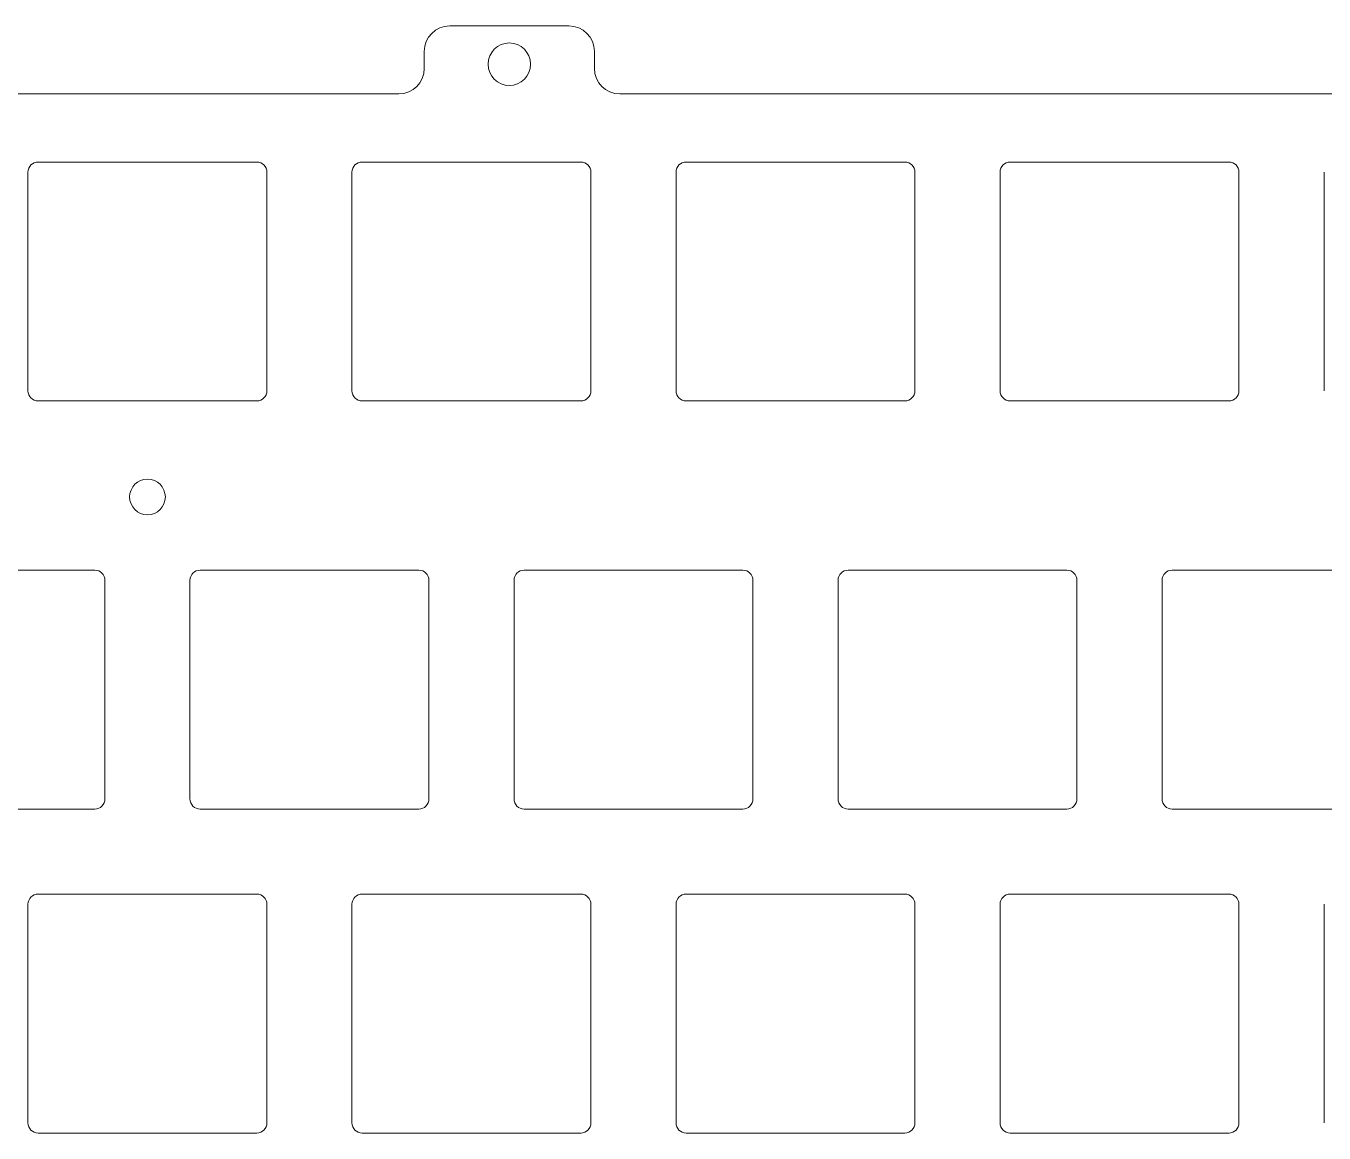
# Model space of a CAD drawing. Header units: millimetres. Extents: x 442 to 793, y 368 to 498.
# Drawn here: x 530.6 to 607, y 432.9 to 498 of the extents above; entities that cross this region are included whole.
import ezdxf

# ---------------------------------------------------------------- set-up
doc = ezdxf.new("R2010")
doc.units = ezdxf.units.MM
doc.layers.add('10', color=7, linetype='Continuous', lineweight=18)

msp = doc.modelspace()

# ---------------------------------------------------------------- linework, layer by layer
at = {"layer": '10', "color": 155, "linetype": 'Continuous', "lineweight": 18}
for p, q in [((562.55965, 497.99446), (555.55965, 497.99446)), ((554.05965, 496.49445), (554.05965, 495.49445)), ((564.05965, 495.49445), (564.05965, 496.49445)), ((552.55964, 493.99445), (471.55965, 493.99445)), ((611.46483, 493.99445), (565.55965, 493.99445)), ((531.35993, 489.99444), (544.20994, 489.99444)), ((550.40994, 489.99444), (563.25995, 489.99444)), ((582.30996, 489.99444), (569.45995, 489.99444)), ((588.50996, 489.99444), (601.35997, 489.99444)), ((530.75993, 476.54444), (530.75993, 489.39445)), ((544.80993, 489.39445), (544.80993, 476.54444)), ((549.80994, 476.54444), (549.80994, 489.39445)), ((563.85994, 489.39445), (563.85994, 476.54444)), ((568.85995, 489.39445), (568.85995, 476.54444)), ((582.90995, 476.54444), (582.90995, 489.39445)), ((587.90997, 476.54444), (587.90997, 489.39445)), ((601.95996, 489.39445), (601.95996, 476.54444)), ((606.95998, 476.54444), (606.95998, 489.39445)), ((544.20994, 475.94444), (531.35993, 475.94444)), ((563.25995, 475.94444), (550.40994, 475.94444)), ((569.45995, 475.94444), (582.30996, 475.94444)), ((601.35997, 475.94444), (588.50996, 475.94444)), ((521.83493, 465.99283), (534.68493, 465.99283)), ((540.88494, 465.99283), (553.73494, 465.99283)), ((559.93495, 465.99283), (572.78495, 465.99283)), ((591.83496, 465.99283), (578.98496, 465.99283)), ((598.03497, 465.99283), (610.88497, 465.99283)), ((535.28493, 465.39284), (535.28493, 452.54283)), ((540.28494, 452.54283), (540.28494, 465.39284)), ((554.33494, 465.39284), (554.33494, 452.54283)), ((559.33495, 452.54283), (559.33495, 465.39284)), ((573.38495, 465.39284), (573.38495, 452.54283)), ((578.38496, 465.39284), (578.38496, 452.54283)), ((592.43496, 452.54283), (592.43496, 465.39284)), ((597.43497, 452.54283), (597.43497, 465.39284)), ((534.68493, 451.94283), (521.83493, 451.94283)), ((553.73494, 451.94283), (540.88494, 451.94283)), ((572.78495, 451.94283), (559.93495, 451.94283)), ((578.98496, 451.94283), (591.83496, 451.94283)), ((610.88497, 451.94283), (598.03497, 451.94283)), ((531.35993, 446.94282), (544.20994, 446.94282)), ((550.40994, 446.94282), (563.25995, 446.94282)), ((569.45995, 446.94282), (582.30996, 446.94282)), ((588.50996, 446.94282), (601.35997, 446.94282)), ((530.75993, 433.49282), (530.75993, 446.34282)), ((544.80993, 446.34282), (544.80993, 433.49282)), ((549.80994, 433.49282), (549.80994, 446.34282)), ((563.85994, 446.34282), (563.85994, 433.49282)), ((568.85995, 433.49282), (568.85995, 446.34282)), ((582.90995, 446.34282), (582.90995, 433.49282)), ((587.90997, 433.49282), (587.90997, 446.34282)), ((601.95996, 446.34282), (601.95996, 433.49282)), ((606.95998, 433.49282), (606.95998, 446.34282)), ((544.20994, 432.89282), (531.35993, 432.89282)), ((563.25995, 432.89282), (550.40994, 432.89282)), ((582.30996, 432.89282), (569.45995, 432.89282)), ((601.35997, 432.89282), (588.50996, 432.89282))]:
    msp.add_line(p, q, dxfattribs=at)
for centre, radius in [((559.05965, 495.74446), 1.25), ((537.78565, 470.29746), 1.05)]:
    msp.add_circle(centre, radius, dxfattribs=at)
for centre, radius, start, end in [((555.55965, 496.49445), 1.5, 90, 180), ((562.55965, 496.49445), 1.5, 0, 90), ((552.55964, 495.49445), 1.5, 270, 0), ((565.55965, 495.49445), 1.5, 180, 270), ((531.35993, 489.39445), 0.6, 90, 180), ((544.20994, 489.39445), 0.6, 0, 90), ((550.40994, 489.39445), 0.6, 90, 180), ((563.25995, 489.39445), 0.6, 360, 90), ((569.45995, 489.39445), 0.6, 90, 180), ((582.30996, 489.39445), 0.6, 0, 90), ((588.50996, 489.39445), 0.6, 90, 180), ((601.35997, 489.39445), 0.6, 360, 90), ((531.35993, 476.54444), 0.6, 180, 270), ((544.20994, 476.54444), 0.6, 270, 360), ((550.40994, 476.54444), 0.6, 180, 270), ((563.25995, 476.54444), 0.6, 270, 0), ((569.45995, 476.54444), 0.6, 180, 270), ((582.30996, 476.54444), 0.6, 270, 0), ((588.50996, 476.54444), 0.6, 180, 270), ((601.35997, 476.54444), 0.6, 270, 0), ((534.68493, 465.39284), 0.6, 0, 90), ((540.88494, 465.39284), 0.6, 90, 180), ((553.73494, 465.39284), 0.6, 0, 90), ((559.93495, 465.39284), 0.6, 90, 180), ((572.78495, 465.39284), 0.6, 0, 90), ((578.98496, 465.39284), 0.6, 90, 180), ((591.83496, 465.39284), 0.6, 0, 90), ((598.03497, 465.39284), 0.6, 90, 180), ((534.68493, 452.54283), 0.6, 270, 0), ((540.88494, 452.54283), 0.6, 180, 270), ((553.73494, 452.54283), 0.6, 270, 0), ((559.93495, 452.54283), 0.6, 180, 270), ((572.78495, 452.54283), 0.6, 270, 0), ((578.98496, 452.54283), 0.6, 180, 270), ((591.83496, 452.54283), 0.6, 270, 0), ((598.03497, 452.54283), 0.6, 180, 270), ((531.35993, 446.34282), 0.6, 90, 180), ((544.20994, 446.34282), 0.6, 360, 90), ((550.40994, 446.34282), 0.6, 90, 180), ((563.25995, 446.34282), 0.6, 360, 90), ((569.45995, 446.34282), 0.6, 90, 180), ((582.30996, 446.34282), 0.6, 0, 90), ((588.50996, 446.34282), 0.6, 90, 180), ((601.35997, 446.34282), 0.6, 0, 90), ((531.35993, 433.49282), 0.6, 180, 270), ((544.20994, 433.49282), 0.6, 270, 0), ((550.40994, 433.49282), 0.6, 180, 270), ((563.25995, 433.49282), 0.6, 270, 0), ((569.45995, 433.49282), 0.6, 180, 270), ((582.30996, 433.49282), 0.6, 270, 360), ((588.50996, 433.49282), 0.6, 180, 270), ((601.35997, 433.49282), 0.6, 270, 0)]:
    msp.add_arc(centre, radius, start, end, dxfattribs=at)

doc.saveas('drawing.dxf')
